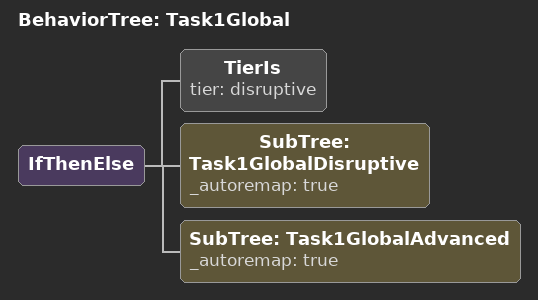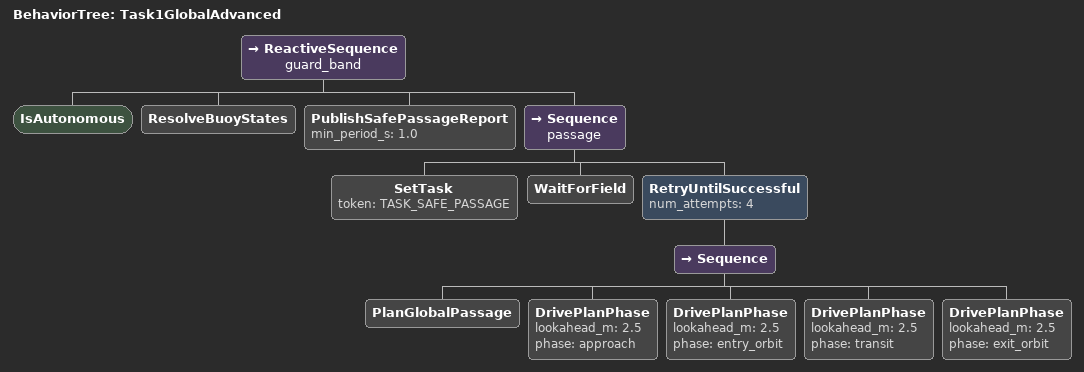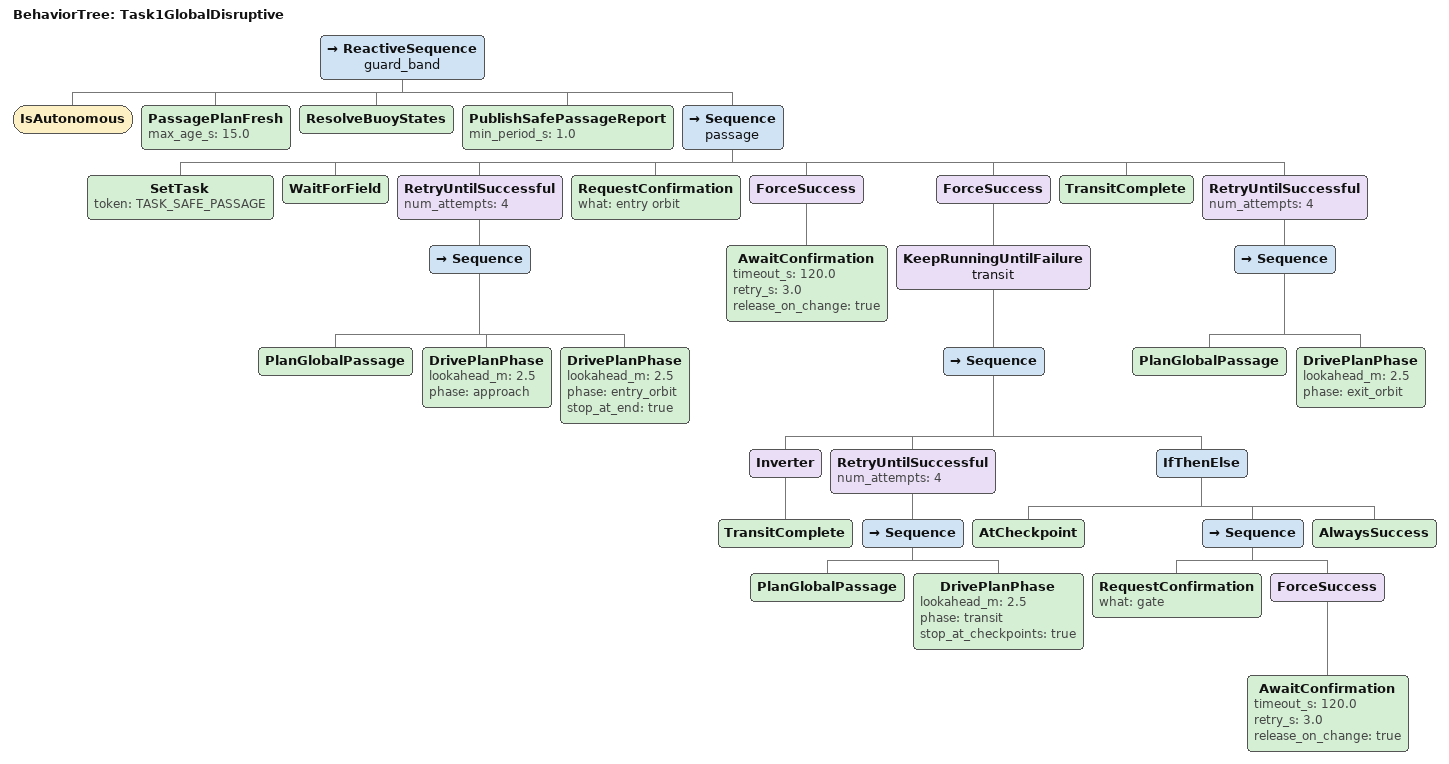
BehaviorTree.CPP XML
<?xml version="1.0"?>
<root BTCPP_format="4" main_tree_to_execute="Task1Global">

  <BehaviorTree ID="Task1Global">
    <IfThenElse>
      <TierIs tier="disruptive"/>
      <SubTree ID="Task1GlobalDisruptive" _autoremap="true"/>
      <SubTree ID="Task1GlobalAdvanced" _autoremap="true"/>
    </IfThenElse>
  </BehaviorTree>

  <!-- ======================================================================= ADVANCED -->
  <BehaviorTree ID="Task1GlobalAdvanced">
    <ReactiveSequence name="guard_band">
      <IsAutonomous/>
      <ResolveBuoyStates/>
      <PublishSafePassageReport min_period_s="1.0"/>

      <Sequence name="passage">
        <SetTask token="TASK_SAFE_PASSAGE"/>
        <!-- handbook 3.3.2: the aircraft reports before the boat transits -->
        <WaitForField/>
        <RetryUntilSuccessful num_attempts="4">
          <Sequence>
            <PlanGlobalPassage/>
            <DrivePlanPhase lookahead_m="2.5" phase="approach"/>
            <DrivePlanPhase lookahead_m="2.5" phase="entry_orbit"/>
            <DrivePlanPhase lookahead_m="2.5" phase="transit"/>
            <DrivePlanPhase lookahead_m="2.5" phase="exit_orbit"/>
          </Sequence>
        </RetryUntilSuccessful>
      </Sequence>
    </ReactiveSequence>
  </BehaviorTree>

  <!-- ===================================================================== DISRUPTIVE -->
  <BehaviorTree ID="Task1GlobalDisruptive">
    <ReactiveSequence name="guard_band">
      <IsAutonomous/>
      <!-- the aircraft must stay on station: a dead link stops the boat -->
      <PassagePlanFresh max_age_s="15.0"/>
      <ResolveBuoyStates/>
      <PublishSafePassageReport min_period_s="1.0"/>

      <Sequence name="passage">
        <SetTask token="TASK_SAFE_PASSAGE"/>
        <WaitForField/>

        <RetryUntilSuccessful num_attempts="4">
          <Sequence>
            <PlanGlobalPassage/>
            <DrivePlanPhase lookahead_m="2.5" phase="approach"/>
            <!-- stop on the orbit's last point: the next thing is a question -->
            <DrivePlanPhase lookahead_m="2.5" phase="entry_orbit" stop_at_end="true"/>
          </Sequence>
        </RetryUntilSuccessful>

        <!-- checkpoint 1: "is the field still what you said?" A changed field ends the wait
             as an answer would (release_on_change) and the transit is re-planned against it. -->
        <RequestConfirmation what="entry orbit"/>
        <ForceSuccess>
          <AwaitConfirmation timeout_s="120.0" retry_s="3.0" release_on_change="true"/>
        </ForceSuccess>

        <ForceSuccess>
          <KeepRunningUntilFailure name="transit">
            <Sequence>
              <Inverter>
                <TransitComplete/>
              </Inverter>
              <RetryUntilSuccessful num_attempts="4">
                <Sequence>
                  <PlanGlobalPassage/>
                  <DrivePlanPhase lookahead_m="2.5" phase="transit" stop_at_checkpoints="true"/>
                </Sequence>
              </RetryUntilSuccessful>
              <IfThenElse>
                <AtCheckpoint/>
                <Sequence>
                  <RequestConfirmation what="gate"/>
                  <ForceSuccess>
                    <AwaitConfirmation timeout_s="120.0" retry_s="3.0" release_on_change="true"/>
                  </ForceSuccess>
                </Sequence>
                <AlwaysSuccess/>
              </IfThenElse>
            </Sequence>
          </KeepRunningUntilFailure>
        </ForceSuccess>
        <TransitComplete/>

        <RetryUntilSuccessful num_attempts="4">
          <Sequence>
            <PlanGlobalPassage/>
            <DrivePlanPhase lookahead_m="2.5" phase="exit_orbit"/>
          </Sequence>
        </RetryUntilSuccessful>
      </Sequence>
    </ReactiveSequence>
  </BehaviorTree>

</root>
